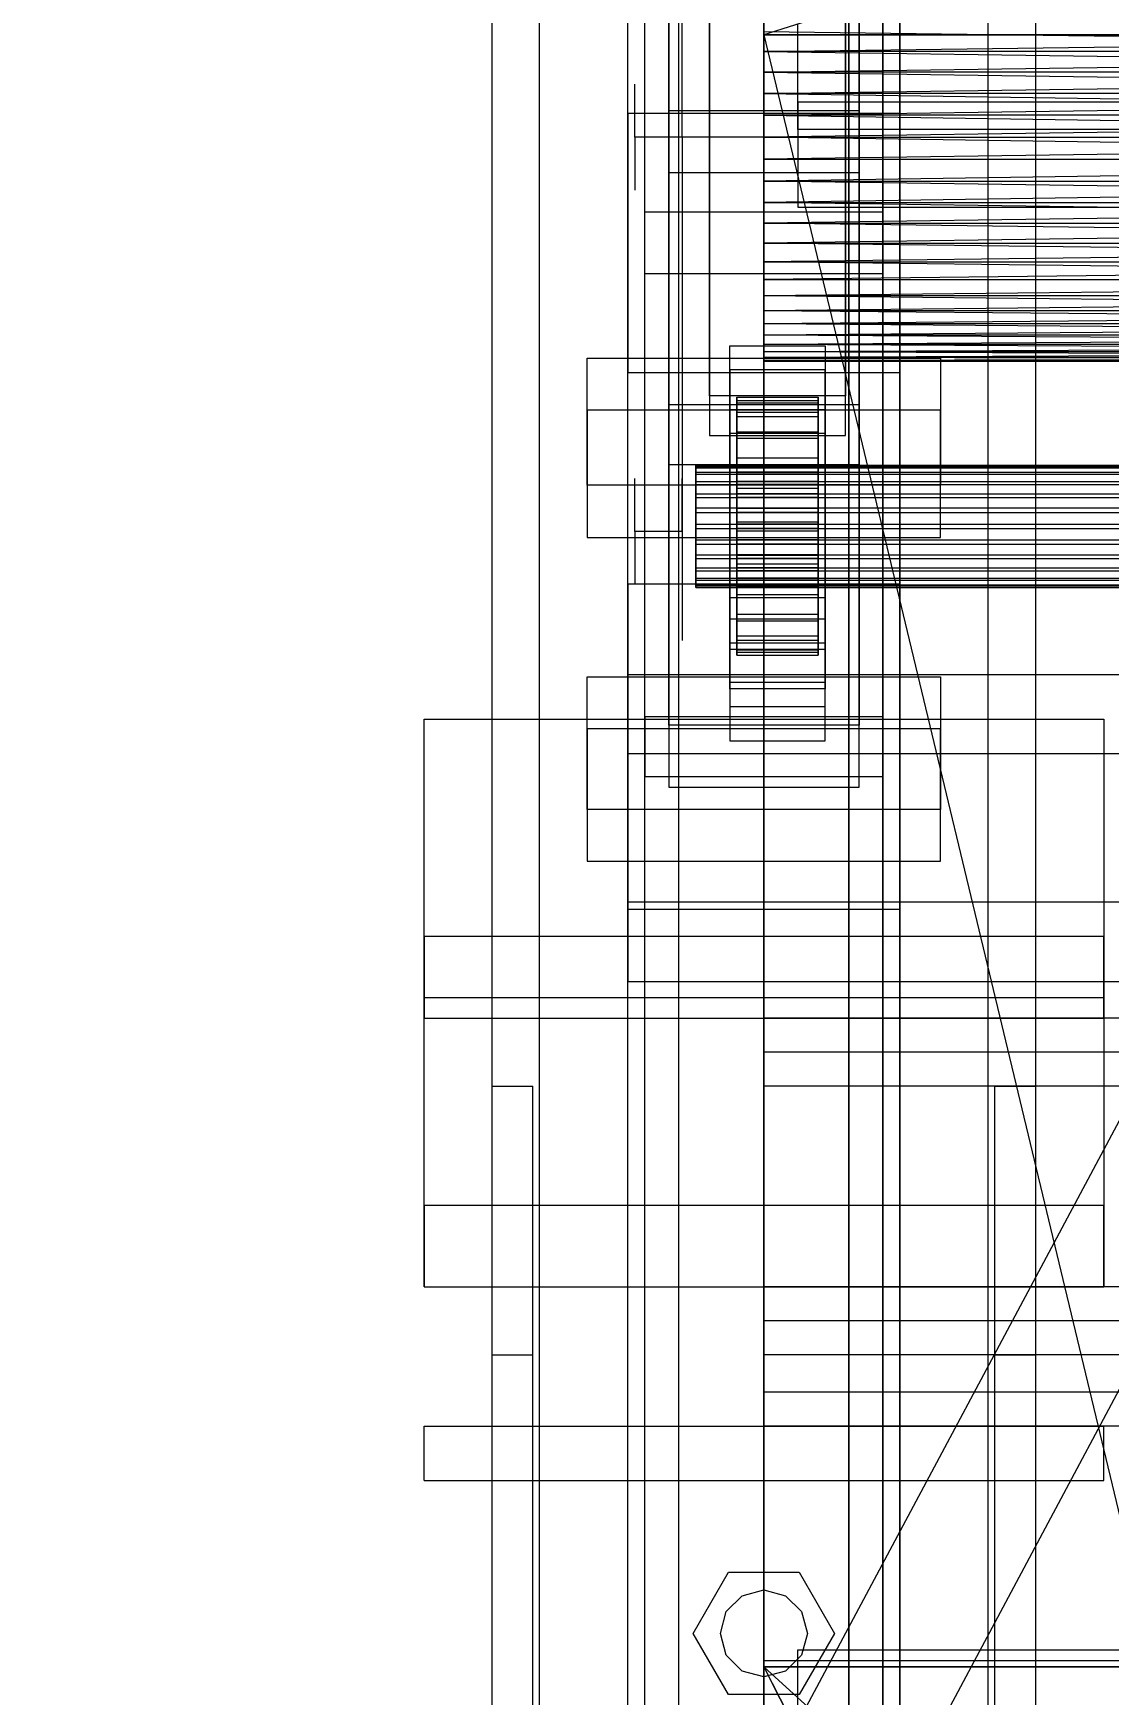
# Model space of a CAD drawing. Header units: millimetres. Extents: x -1970 to 34302, y -65268 to 6837.
# Drawn here: x -537.5 to -379.3, y -34064.1 to -33819.7 of the extents above; entities that cross this region are included whole.
import ezdxf

# ---------------------------------------------------------------- set-up
doc = ezdxf.new("R2010")
doc.units = ezdxf.units.MM
for name, color, linetype, lineweight in [('COTAS_O', 1, 'Continuous', 0), ('frontal_briquetadora', 7, 'Continuous', 0), ('frontal_C01', 7, 'Continuous', 0), ('frontal_C02', 7, 'Continuous', 0)]:
    doc.layers.add(name, color=color, linetype=linetype, lineweight=lineweight)
doc.dimstyles.new('R19_100', dxfattribs={"dimtxt": 250, "dimasz": 150, "dimexe": 150, "dimexo": 80, "dimgap": 100, "dimtad": 1, "dimtih": 1, "dimtoh": 1, "dimdsep": 46, "dimcen": 0.09, "dimadec": 0, "dimazin": 0, "dimtfac": 1, "dimtdec": 4, "dimtofl": 0, "dimtmove": 0, "dimatfit": 3, "dimfxl": 1, "dimtolj": 1, "dimtzin": 0, "dimarcsym": 0})

# ---------------------------------------------------------------- blocks, each defined once
blk = doc.blocks.new('*D35')
at = {"layer": 'COTAS_O', "color": 0, "lineweight": -2, "transparency": 16777216}
for p, q in [((-1725, -34320), (-1725, -33550)), ((1725, -34320), (1725, -33550)), ((-1575, -33700), (1575, -33700))]:
    blk.add_line(p, q, dxfattribs=at)
at = {"layer": 'COTAS_O', "color": 0, "transparency": 16777216}
for points in [[(-1575, -33675), (-1575, -33725), (-1725, -33700)], [(1575, -33675), (1575, -33725), (1725, -33700)]]:
    blk.add_solid(points, dxfattribs=at)
at = {"layer": 'Defpoints', "color": 0, "transparency": 16777216}
for p in [(1725, -33700), (-1725, -34400), (1725, -34400)]:
    blk.add_point(p, dxfattribs=at)
blk = doc.blocks.new('*D38')
at = {"layer": 'COTAS_O', "color": 0, "lineweight": -2, "transparency": 16777216}
for p, q in [((-570, -33700), (200, -33700)), ((50, -34750), (50, -33850)), ((-570, -34900), (200, -34900))]:
    blk.add_line(p, q, dxfattribs=at)
at = {"layer": 'COTAS_O', "color": 0, "transparency": 16777216}
for points in [[(25, -33850), (75, -33850), (50, -33700)], [(25, -34750), (75, -34750), (50, -34900)]]:
    blk.add_solid(points, dxfattribs=at)
at = {"layer": 'Defpoints', "color": 0, "transparency": 16777216}
for p in [(-650, -33700), (50, -33700), (-650, -34900)]:
    blk.add_point(p, dxfattribs=at)
blk = doc.blocks.new('*D39')
at = {"layer": 'COTAS_O', "color": 0, "lineweight": -2, "transparency": 16777216}
for p, q in [((-650, -34820), (-650, -34050)), ((650, -34820), (650, -34050)), ((-500, -34200), (500, -34200))]:
    blk.add_line(p, q, dxfattribs=at)
at = {"layer": 'COTAS_O', "color": 0, "transparency": 16777216}
for points in [[(-500, -34175), (-500, -34225), (-650, -34200)], [(500, -34175), (500, -34225), (650, -34200)]]:
    blk.add_solid(points, dxfattribs=at)
at = {"layer": 'Defpoints', "color": 0, "transparency": 16777216}
for p in [(650, -34200), (-650, -34900), (650, -34900)]:
    blk.add_point(p, dxfattribs=at)

msp = doc.modelspace()

# ---------------------------------------------------------------- linework, layer by layer
at = {"layer": 'frontal_briquetadora'}
for p, q in [((-430, -33820), (-430, -33750)), ((-430, -33750), (-430, -33844.629)), ((-430, -33750), (-430, -33841.488)), ((-430, -33750), (-430, -33838.284)), ((-430, -33750), (-430, -33835.05)), ((-430, -33750), (-430, -33831.815)), ((-430, -33750), (-430, -33828.612)), ((-430, -33750), (-430, -33825.47)), ((-430, -33750), (-430, -33822.421)), ((-210, -33750), (-430, -33820)), ((-442, -33835.05), (-442, -33815.897)), ((-430, -33835.05), (-430, -33815.897)), ((-430, -33819.494), (-430, -33822.421)), ((-430, -33822.421), (-210, -33819.494)), ((-430, -33819.494), (-210, -33822.421)), ((-430, -33820), (-430, -34060)), ((-430, -34260), (-430, -33820)), ((-430, -34680), (-430, -33820)), ((-430, -33820), (-430, -33855.985)), ((-430, -33820), (-430, -33853.384)), ((-430, -33820), (-430, -33850.606)), ((-430, -33820), (-430, -33847.678)), ((-430, -33844.629), (-430, -33820)), ((-430, -33820), (-223.45, -34680)), ((-210, -33820), (-430, -33820)), ((-335.556, -33820), (-430, -33820)), ((-430, -33820), (-333.957, -33820)), ((-337.006, -33820), (-430, -33820)), ((-338.292, -33820), (-430, -33820)), ((-430, -33820), (-332.223, -33820)), ((-339.402, -33820), (-430, -33820)), ((-430, -33820), (-330.371, -33820)), ((-340.325, -33820), (-430, -33820)), ((-430, -33820), (-328.419, -33820)), ((-341.053, -33820), (-430, -33820)), ((-430, -33820), (-326.386, -33820)), ((-430, -33820), (-324.292, -33820)), ((-341.577, -33820), (-430, -33820)), ((-430, -33820), (-322.156, -33820)), ((-320, -33820), (-430, -33820)), ((-341.894, -33820), (-430, -33820)), ((-342, -33820), (-430, -33820)), ((-430, -33822.421), (-430, -33825.47)), ((-210, -33822.421), (-430, -33822.421)), ((-430, -33825.47), (-210, -33822.421)), ((-430, -33822.421), (-210, -33825.47)), ((-430, -33825.47), (-430, -33828.612)), ((-210, -33825.47), (-430, -33825.47)), ((-430, -33828.612), (-210, -33825.47)), ((-430, -33825.47), (-210, -33828.612)), ((-449, -33828.795), (-449, -33827.25)), ((-442, -33828.795), (-442, -33827.25)), ((-449, -33831.579), (-449, -33828.795)), ((-442, -33831.579), (-442, -33828.795)), ((-430, -33828.612), (-430, -33831.815)), ((-210, -33828.612), (-430, -33828.612)), ((-430, -33831.815), (-210, -33828.612)), ((-430, -33828.612), (-210, -33831.815)), ((-449, -33835.05), (-449, -33831.579)), ((-442, -33835.05), (-442, -33831.579)), ((-430, -33831.815), (-430, -33835.05)), ((-210, -33831.815), (-430, -33835.05)), ((-210, -33831.815), (-430, -33831.815)), ((-430, -33831.815), (-210, -33835.05)), ((-442, -33835.05), (-449, -33835.05)), ((-449, -33835.05), (-449, -33838.521)), ((-430, -33835.05), (-442, -33835.05)), ((-442, -33835.05), (-442, -33854.202)), ((-442, -33835.05), (-442, -33838.521)), ((-430, -33835.05), (-430, -33854.202)), ((-210, -33835.05), (-430, -33838.284)), ((-430, -33838.284), (-430, -33835.05)), ((-430, -33835.05), (-210, -33835.05)), ((-210, -33838.284), (-430, -33835.05)), ((-449, -33838.521), (-449, -33841.304)), ((-442, -33838.521), (-442, -33841.304)), ((-210, -33838.284), (-430, -33841.488)), ((-430, -33841.488), (-430, -33838.284)), ((-430, -33838.284), (-210, -33838.284)), ((-449, -33841.304), (-449, -33842.849)), ((-442, -33841.304), (-442, -33842.849)), ((-210, -33841.488), (-430, -33844.629)), ((-430, -33844.629), (-430, -33841.488)), ((-430, -33841.488), (-210, -33841.488)), ((-210, -33844.629), (-430, -33841.488)), ((-210, -33844.629), (-430, -33847.678)), ((-430, -33847.678), (-430, -33844.629)), ((-430, -33844.629), (-210, -33844.629)), ((-210, -33847.678), (-430, -33844.629)), ((-210, -33847.678), (-430, -33850.606)), ((-430, -33850.606), (-430, -33847.678)), ((-430, -33847.678), (-210, -33847.678)), ((-210, -33850.606), (-430, -33847.678)), ((-210, -33850.606), (-430, -33853.384)), ((-430, -33853.384), (-430, -33850.606)), ((-430, -33850.606), (-210, -33850.606)), ((-210, -33853.384), (-430, -33850.606)), ((-442, -33854.202), (-442, -33872.05)), ((-210, -33853.384), (-430, -33855.985)), ((-430, -33855.985), (-430, -33853.384)), ((-430, -33853.384), (-210, -33853.384)), ((-210, -33855.985), (-430, -33853.384)), ((-430, -33853.384), (-430, -34060)), ((-430, -33854.202), (-430, -33872.05)), ((-210, -33855.985), (-430, -33858.384)), ((-430, -33858.384), (-430, -33855.985)), ((-430, -33855.985), (-210, -33855.985)), ((-430, -34060), (-430, -33855.985)), ((-210, -33858.384), (-430, -33858.384)), ((-210, -33858.384), (-430, -33860.559)), ((-430, -33860.559), (-430, -33858.384)), ((-210, -33860.559), (-430, -33858.384)), ((-430, -33858.384), (-430, -34060)), ((-210, -33860.559), (-430, -33860.559)), ((-210, -33860.559), (-430, -33862.488)), ((-430, -33862.488), (-430, -33860.559)), ((-210, -33862.488), (-430, -33860.559)), ((-430, -33860.559), (-430, -34060)), ((-210, -33862.488), (-430, -33862.488)), ((-210, -33862.488), (-430, -33864.153)), ((-430, -33864.153), (-430, -33862.488)), ((-210, -33864.153), (-430, -33862.488)), ((-430, -33862.488), (-430, -34060)), ((-210, -33864.153), (-430, -33864.153)), ((-210, -33864.153), (-430, -33865.538)), ((-430, -33865.538), (-430, -33864.153)), ((-210, -33865.538), (-430, -33864.153)), ((-430, -33864.153), (-430, -34060)), ((-210, -33865.538), (-430, -33865.538)), ((-210, -33865.538), (-430, -33866.629)), ((-430, -33866.629), (-430, -33865.538)), ((-210, -33866.629), (-430, -33865.538)), ((-430, -33865.538), (-430, -34060)), ((-210, -33866.629), (-430, -33866.629)), ((-210, -33866.629), (-430, -33867.416)), ((-430, -33867.416), (-430, -33866.629)), ((-210, -33867.416), (-430, -33866.629)), ((-430, -33866.629), (-430, -34060)), ((-210, -33867.416), (-430, -33867.416)), ((-210, -33867.416), (-430, -33867.891)), ((-430, -33867.891), (-430, -33867.416)), ((-210, -33867.891), (-430, -33867.416)), ((-430, -33867.416), (-430, -34060)), ((-210, -33867.891), (-430, -33867.891)), ((-210, -33867.891), (-430, -33868.05)), ((-430, -33868.05), (-430, -33867.891)), ((-210, -33868.05), (-430, -33867.891)), ((-430, -33867.891), (-430, -34060)), ((-210, -33868.05), (-430, -33868.05)), ((-430, -33868.05), (-430, -34060)), ((-442, -33872.05), (-442, -33887.376)), ((-430, -33872.05), (-430, -33887.376)), ((-449, -33886.795), (-449, -33885.25)), ((-449, -33889.579), (-449, -33886.795)), ((-442, -33886.795), (-442, -33885.25)), ((-442, -33889.579), (-442, -33886.795)), ((-442, -33887.376), (-442, -33899.136)), ((-430, -33887.376), (-430, -33899.136)), ((-449, -33893.05), (-449, -33889.579)), ((-442, -33893.05), (-442, -33889.579)), ((-442, -33893.05), (-449, -33893.05)), ((-449, -33893.05), (-449, -33896.521)), ((-442, -33893.05), (-442, -33896.521)), ((-449, -33896.521), (-449, -33899.304)), ((-442, -33896.521), (-442, -33899.304)), ((-449, -33899.304), (-449, -33900.849)), ((-442, -33899.136), (-442, -33906.528)), ((-442, -33899.304), (-442, -33900.849)), ((-430, -33899.136), (-430, -33906.528)), ((-442, -33906.528), (-442, -33909.05)), ((-430, -33906.528), (-430, -33909.05)), ((-430, -34060), (-430, -34490)), ((-210, -34060), (-430, -34060)), ((-430, -34060), (-210, -34260)), ((-430, -34060), (-430, -34260)), ((-335.556, -34060), (-430, -34060)), ((-430, -34060), (-333.957, -34060)), ((-337.006, -34060), (-430, -34060)), ((-338.292, -34060), (-430, -34060)), ((-430, -34060), (-332.223, -34060)), ((-339.402, -34060), (-430, -34060)), ((-430, -34060), (-330.371, -34060)), ((-340.325, -34060), (-430, -34060)), ((-430, -34060), (-328.419, -34060)), ((-341.053, -34060), (-430, -34060)), ((-430, -34060), (-326.386, -34060)), ((-430, -34060), (-324.292, -34060)), ((-341.577, -34060), (-430, -34060)), ((-341.894, -34060), (-430, -34060)), ((-430, -34060), (-322.156, -34060)), ((-342, -34060), (-430, -34060)), ((-430, -34060), (-320, -34060)), ((-430, -34060), (-430, -34305)), ((-430, -34496), (-430, -34060)), ((-430, -34060), (-210, -34490)), ((-430, -34060), (-210, -34496))]:
    msp.add_line(p, q, dxfattribs=at)
at = {"layer": 'frontal_C01'}
for p, q in [((-450, -33831.53), (-450, -33466.278)), ((-410, -33466.278), (-410, -33831.53)), ((-442.5, -34114.005), (-442.5, -33472.513)), ((-417.5, -33472.513), (-417.5, -34114.005)), ((-442.5, -34139.637), (-442.5, -33498.145)), ((-417.5, -34139.637), (-417.5, -33498.145)), ((-450, -33869.632), (-450, -33504.38)), ((-410, -33869.632), (-410, -33504.38)), ((-450, -34103.007), (-450, -33737.755)), ((-410, -33737.755), (-410, -34103.007)), ((-450, -34150.635), (-450, -33785.383)), ((-410, -34150.635), (-410, -33785.383)), ((-425, -33833.906), (-425, -33818.444)), ((-425, -33829.874), (-425, -33818.444)), ((425, -33829.874), (-425, -33829.874)), ((-425, -33829.874), (-425, -33845.337)), ((-410, -33831.53), (-450, -33831.53)), ((-450, -33831.53), (-450, -33869.632)), ((-450, -34196.782), (-450, -33831.53)), ((-444, -33840.266), (-444, -33831.135)), ((-444, -33831.135), (-416, -33831.135)), ((-444, -33921.507), (-444, -33831.135)), ((-416, -33831.135), (-416, -33840.266)), ((-416, -33831.135), (-416, -33921.507)), ((-410, -33869.632), (-410, -33831.53)), ((-410, -33831.53), (-410, -34196.782)), ((425, -33833.906), (-425, -33833.906)), ((-425, -33833.906), (-425, -33845.337)), ((-416, -33840.266), (-444, -33840.266)), ((-444, -33840.266), (-444, -33930.639)), ((-416, -33930.639), (-416, -33840.266)), ((-425, -33845.337), (425, -33845.337)), ((-447.5, -33855.147), (-447.5, -33846.015)), ((-447.5, -33846.015), (-412.5, -33846.015)), ((-447.5, -34122.255), (-447.5, -33846.015)), ((-412.5, -33846.015), (-412.5, -33855.147)), ((-412.5, -33846.015), (-412.5, -34122.255)), ((-412.5, -33855.147), (-447.5, -33855.147)), ((-447.5, -34131.387), (-447.5, -33855.147)), ((-412.5, -34131.387), (-412.5, -33855.147)), ((-450, -33869.632), (-410, -33869.632)), ((-450, -34234.884), (-450, -33869.632)), ((-410, -34234.884), (-410, -33869.632)), ((-456, -33933.908), (-456, -33914.428)), ((-456, -33914.428), (-404, -33914.428)), ((-456, -33922.048), (-456, -33914.428)), ((-404, -33914.428), (-404, -33933.908)), ((-404, -33914.428), (-404, -33922.048)), ((-480, -33952.596), (-480, -33920.642)), ((-480, -33920.642), (-380, -33920.642)), ((-480, -33964.596), (-480, -33920.642)), ((-380, -33920.642), (-380, -33952.596)), ((-380, -33920.642), (-380, -33964.596)), ((-404, -33922.048), (-456, -33922.048)), ((-456, -33922.048), (-456, -33941.528)), ((-416, -33921.507), (-444, -33921.507)), ((-444, -33921.507), (-444, -33930.639)), ((-416, -33930.639), (-416, -33921.507)), ((-404, -33941.528), (-404, -33922.048)), ((-444, -33930.639), (-416, -33930.639)), ((-404, -33933.908), (-456, -33933.908)), ((-456, -33933.908), (-456, -33941.528)), ((-404, -33941.528), (-404, -33933.908)), ((-456, -33941.528), (-404, -33941.528)), ((-380, -33952.596), (-480, -33952.596)), ((-480, -33952.596), (-480, -33964.596)), ((-380, -33964.596), (-380, -33952.596)), ((-480, -33964.596), (-380, -33964.596)), ((-430, -33964.596), (-430, -33969.596)), ((430, -33964.596), (-430, -33964.596)), ((430, -33969.596), (-430, -33969.596)), ((-430, -33969.596), (-430, -34019.596)), ((-470, -34077.596), (-470, -33974.596)), ((-470, -33974.596), (-464, -33974.596)), ((-464, -34077.596), (-464, -33974.596)), ((-430, -34077.596), (-375, -33974.596)), ((-375, -33974.596), (-430, -33974.596)), ((-430, -33974.596), (-430, -34077.596)), ((-396, -34077.596), (-396, -33974.596)), ((-396, -33974.596), (-390, -33974.596)), ((-390, -34077.596), (-390, -33974.596)), ((-430, -34019.596), (-430, -34024.596)), ((430, -34019.596), (-430, -34019.596)), ((-480, -34024.596), (-380, -34024.596)), ((-480, -34032.596), (-480, -34024.596)), ((430, -34024.596), (-430, -34024.596)), ((-380, -34032.596), (-380, -34024.596)), ((-480, -34032.596), (-380, -34032.596)), ((-470, -34032.596), (-463, -34032.596)), ((-470, -35975), (-470, -34032.596)), ((-463, -35975), (-463, -34032.596)), ((-463, -34032.596), (-397, -34032.596)), ((-397, -34032.596), (-390, -34032.596)), ((-397, -35975), (-397, -34032.596)), ((-390, -35975), (-390, -34032.596)), ((-440.4, -34055.096), (-435.2, -34046.089)), ((-435.2, -34046.089), (-424.8, -34046.089)), ((-424.8, -34046.089), (-419.6, -34055.096)), ((-435.543, -34051.896), (-433.2, -34049.553)), ((-433.2, -34049.553), (-430, -34048.696)), ((-430, -34048.696), (-426.8, -34049.553)), ((-426.8, -34049.553), (-424.457, -34051.896)), ((-436.4, -34055.096), (-435.543, -34051.896)), ((-424.457, -34051.896), (-423.6, -34055.096)), ((-435.2, -34064.102), (-440.4, -34055.096)), ((-435.543, -34058.296), (-436.4, -34055.096)), ((-419.6, -34055.096), (-424.8, -34064.102)), ((-423.6, -34055.096), (-424.457, -34058.296)), ((-433.2, -34060.638), (-435.543, -34058.296)), ((-424.457, -34058.296), (-426.8, -34060.638)), ((-430, -34061.496), (-433.2, -34060.638)), ((-426.8, -34060.638), (-430, -34061.496)), ((-424.8, -34064.102), (-435.2, -34064.102))]:
    msp.add_line(p, q, dxfattribs=at)
at = {"layer": 'frontal_C02'}
for p, q in [((-450, -33900.768), (-450, -33550.05)), ((-410, -33550.05), (-410, -33900.768)), ((-470, -35975), (-470, -33576.746)), ((-463, -35975), (-463, -33576.746)), ((-397, -35975), (-397, -33576.746)), ((-390, -35975), (-390, -33576.746)), ((-450, -33948.585), (-450, -33597.867)), ((-410, -33948.585), (-410, -33597.867)), ((-450, -34074.565), (-450, -33723.846)), ((-410, -33723.846), (-410, -34074.565)), ((-442.5, -34261.912), (-442.5, -33729.49)), ((-417.5, -33729.49), (-417.5, -34261.912)), ((-438, -33873.072), (-438, -33731.97)), ((-418, -33731.97), (-418, -33873.072)), ((-438, -33737.816), (-438, -33878.918)), ((-418, -33878.918), (-418, -33737.816)), ((-447.5, -33920.293), (-447.5, -33738.589)), ((-412.5, -33738.589), (-412.5, -33920.293)), ((-447.5, -33929.061), (-447.5, -33747.357)), ((-412.5, -33929.061), (-412.5, -33747.357)), ((-442.5, -34288.878), (-442.5, -33756.456)), ((-417.5, -34288.878), (-417.5, -33756.456)), ((-450, -34112.818), (-450, -33762.099)), ((-410, -34112.818), (-410, -33762.099)), ((-444, -33874.416), (-444, -33785.284)), ((-416, -33785.284), (-416, -33874.416)), ((-444, -33794.052), (-444, -33883.184)), ((-416, -33883.184), (-416, -33794.052)), ((-456, -33886.24), (-456, -33867.535)), ((-456, -33867.535), (-404, -33867.535)), ((-456, -33875.186), (-456, -33867.535)), ((-435, -33869.247), (-435, -33865.74)), ((-435, -33865.74), (-421, -33865.74)), ((-435, -33905.906), (-435, -33865.74)), ((-421, -33865.74), (-421, -33869.247)), ((-421, -33865.74), (-421, -33905.906)), ((-404, -33867.535), (-404, -33886.24)), ((-404, -33867.535), (-404, -33875.186)), ((-421, -33869.247), (-435, -33869.247)), ((-435, -33869.247), (-435, -33909.413)), ((-421, -33909.413), (-421, -33869.247)), ((-416, -33874.416), (-444, -33874.416)), ((-444, -33874.416), (-444, -33883.184)), ((-418, -33873.072), (-438, -33873.072)), ((-438, -33873.072), (-438, -33878.918)), ((-434, -33883.258), (-434, -33873.264)), ((-434, -33873.264), (-434, -33873.74)), ((-434, -33873.264), (-422, -33873.264)), ((-434, -33874.082), (-434, -33873.264)), ((-434, -33883.484), (-434, -33873.74)), ((-434, -33873.74), (-434, -33875.478)), ((-434, -33873.74), (-422, -33873.74)), ((-434, -33883.646), (-434, -33874.082)), ((-434, -33874.082), (-422, -33874.082)), ((-434, -33876.139), (-434, -33874.082)), ((-422, -33873.74), (-422, -33873.264)), ((-422, -33873.264), (-422, -33883.258)), ((-422, -33873.264), (-422, -33874.082)), ((-422, -33875.478), (-422, -33873.74)), ((-422, -33873.74), (-422, -33883.484)), ((-422, -33874.082), (-422, -33883.646)), ((-422, -33874.082), (-422, -33876.139)), ((-418, -33878.918), (-418, -33873.072)), ((-416, -33883.184), (-416, -33874.416)), ((-404, -33875.186), (-456, -33875.186)), ((-456, -33875.186), (-456, -33893.891)), ((-435, -33878.6), (-435, -33875.092)), ((-435, -33875.092), (-421, -33875.092)), ((-435, -33915.259), (-435, -33875.092)), ((-434, -33884.307), (-434, -33875.478)), ((-434, -33875.478), (-434, -33878.359)), ((-434, -33875.478), (-422, -33875.478)), ((-434, -33884.62), (-434, -33876.139)), ((-434, -33876.139), (-422, -33876.139)), ((-434, -33879.293), (-434, -33876.139)), ((-422, -33878.359), (-422, -33875.478)), ((-422, -33875.478), (-422, -33884.307)), ((-422, -33876.139), (-422, -33884.62)), ((-422, -33876.139), (-422, -33879.293)), ((-421, -33875.092), (-421, -33878.6)), ((-421, -33875.092), (-421, -33915.259)), ((-404, -33893.891), (-404, -33875.186)), ((-438, -33878.918), (-418, -33878.918)), ((-421, -33878.6), (-435, -33878.6)), ((-435, -33878.6), (-435, -33918.766)), ((-434, -33885.671), (-434, -33878.359)), ((-434, -33878.359), (-434, -33882.186)), ((-434, -33878.359), (-422, -33878.359)), ((-434, -33886.114), (-434, -33879.293)), ((-434, -33879.293), (-422, -33879.293)), ((-434, -33883.331), (-434, -33879.293)), ((-422, -33882.186), (-422, -33878.359)), ((-422, -33878.359), (-422, -33885.671)), ((-422, -33879.293), (-422, -33886.114)), ((-422, -33879.293), (-422, -33883.331)), ((-421, -33918.766), (-421, -33878.6)), ((-434, -33887.484), (-434, -33882.186)), ((-434, -33882.186), (-434, -33886.7)), ((-434, -33882.186), (-422, -33882.186)), ((-422, -33886.7), (-422, -33882.186)), ((-422, -33882.186), (-422, -33887.484)), ((-444, -33883.184), (-416, -33883.184)), ((-440, -33883.646), (-440, -33883.258)), ((-440, -33883.258), (-440, -33883.484)), ((-440, -33883.258), (440, -33883.258)), ((-440, -33883.484), (-440, -33884.307)), ((-440, -33883.484), (440, -33883.484)), ((-440, -33884.62), (-440, -33883.646)), ((-440, -33883.646), (440, -33883.646)), ((-440, -33884.307), (-440, -33885.671)), ((-440, -33884.307), (440, -33884.307)), ((-440, -33886.114), (-440, -33884.62)), ((-440, -33884.62), (440, -33884.62)), ((-434, -33883.484), (-434, -33883.258)), ((-422, -33883.258), (-434, -33883.258)), ((-434, -33883.258), (-434, -33883.646)), ((-434, -33888.027), (-434, -33883.331)), ((-434, -33883.331), (-422, -33883.331)), ((-434, -33887.977), (-434, -33883.331)), ((-434, -33884.307), (-434, -33883.484)), ((-422, -33883.484), (-434, -33883.484)), ((-422, -33883.646), (-434, -33883.646)), ((-434, -33883.646), (-434, -33884.62)), ((-434, -33885.671), (-434, -33884.307)), ((-422, -33884.307), (-434, -33884.307)), ((-422, -33884.62), (-434, -33884.62)), ((-434, -33884.62), (-434, -33886.114)), ((-422, -33883.258), (-422, -33883.484)), ((-422, -33883.646), (-422, -33883.258)), ((-422, -33883.331), (-422, -33888.027)), ((-422, -33883.331), (-422, -33887.977)), ((-422, -33883.484), (-422, -33884.307)), ((-422, -33884.62), (-422, -33883.646)), ((-422, -33884.307), (-422, -33885.671)), ((-422, -33886.114), (-422, -33884.62)), ((-404, -33886.24), (-456, -33886.24)), ((-456, -33886.24), (-456, -33893.891)), ((-440, -33885.671), (-440, -33887.484)), ((-440, -33885.671), (440, -33885.671)), ((-440, -33888.027), (-440, -33886.114)), ((-440, -33886.114), (440, -33886.114)), ((-434, -33887.484), (-434, -33885.671)), ((-422, -33885.671), (-434, -33885.671)), ((-422, -33886.114), (-434, -33886.114)), ((-434, -33886.114), (-434, -33888.027)), ((-434, -33886.7), (-434, -33889.622)), ((-422, -33886.7), (-434, -33886.7)), ((-434, -33886.7), (-434, -33891.592)), ((-422, -33885.671), (-422, -33887.484)), ((-422, -33888.027), (-422, -33886.114)), ((-422, -33889.622), (-422, -33886.7)), ((-422, -33891.592), (-422, -33886.7)), ((-404, -33893.891), (-404, -33886.24)), ((-440, -33887.484), (-440, -33889.622)), ((-440, -33887.484), (440, -33887.484)), ((-440, -33890.227), (-440, -33888.027)), ((-440, -33888.027), (440, -33888.027)), ((-434, -33889.622), (-434, -33887.484)), ((-422, -33887.484), (-434, -33887.484)), ((-434, -33890.227), (-434, -33887.977)), ((-434, -33887.977), (-422, -33887.977)), ((-434, -33892.914), (-434, -33887.977)), ((-422, -33888.027), (-434, -33888.027)), ((-434, -33888.027), (-434, -33890.227)), ((-422, -33887.484), (-422, -33889.622)), ((-422, -33887.977), (-422, -33890.227)), ((-422, -33887.977), (-422, -33892.914)), ((-422, -33890.227), (-422, -33888.027)), ((-440, -33889.622), (-440, -33891.94)), ((440, -33889.622), (-440, -33889.622)), ((-440, -33892.566), (-440, -33890.227)), ((-440, -33890.227), (440, -33890.227)), ((-440, -33891.94), (-440, -33894.278)), ((-440, -33891.94), (440, -33891.94)), ((-434, -33889.622), (-422, -33889.622)), ((-434, -33891.94), (-434, -33889.622)), ((-422, -33890.227), (-434, -33890.227)), ((-434, -33890.227), (-434, -33892.566)), ((-434, -33891.94), (-434, -33891.592)), ((-434, -33891.592), (-434, -33896.529)), ((-434, -33891.592), (-422, -33891.592)), ((-434, -33894.278), (-434, -33891.94)), ((-422, -33891.94), (-434, -33891.94)), ((-422, -33889.622), (-422, -33891.94)), ((-422, -33892.566), (-422, -33890.227)), ((-422, -33896.529), (-422, -33891.592)), ((-422, -33891.592), (-422, -33891.94)), ((-422, -33891.94), (-422, -33894.278)), ((-456, -33893.891), (-404, -33893.891)), ((-440, -33894.883), (-440, -33892.566)), ((-440, -33892.566), (440, -33892.566)), ((-440, -33894.278), (-440, -33896.479)), ((-440, -33894.278), (440, -33894.278)), ((-434, -33892.566), (-434, -33892.914)), ((-422, -33892.566), (-434, -33892.566)), ((-434, -33892.566), (-434, -33894.883)), ((-434, -33892.914), (-422, -33892.914)), ((-434, -33897.806), (-434, -33892.914)), ((-434, -33896.479), (-434, -33894.278)), ((-434, -33894.278), (-434, -33896.529)), ((-422, -33894.278), (-434, -33894.278)), ((-422, -33892.914), (-422, -33892.566)), ((-422, -33894.883), (-422, -33892.566)), ((-422, -33892.914), (-422, -33897.806)), ((-422, -33896.529), (-422, -33894.278)), ((-422, -33894.278), (-422, -33896.479)), ((-440, -33897.021), (-440, -33894.883)), ((-440, -33894.883), (440, -33894.883)), ((-440, -33896.479), (-440, -33898.392)), ((-440, -33896.479), (440, -33896.479)), ((-434, -33894.883), (-434, -33897.806)), ((-422, -33894.883), (-434, -33894.883)), ((-434, -33894.883), (-434, -33897.021)), ((-434, -33898.392), (-434, -33896.479)), ((-434, -33896.479), (-434, -33901.175)), ((-422, -33896.479), (-434, -33896.479)), ((-434, -33896.529), (-434, -33901.175)), ((-434, -33896.529), (-422, -33896.529)), ((-422, -33897.806), (-422, -33894.883)), ((-422, -33897.021), (-422, -33894.883)), ((-422, -33901.175), (-422, -33896.479)), ((-422, -33896.479), (-422, -33898.392)), ((-422, -33901.175), (-422, -33896.529)), ((-440, -33898.834), (-440, -33897.021)), ((-440, -33897.021), (440, -33897.021)), ((-440, -33898.392), (-440, -33899.886)), ((-440, -33898.392), (440, -33898.392)), ((-440, -33900.199), (-440, -33898.834)), ((-440, -33898.834), (440, -33898.834)), ((-434, -33897.021), (-434, -33902.319)), ((-422, -33897.021), (-434, -33897.021)), ((-434, -33897.021), (-434, -33898.834)), ((-434, -33897.806), (-422, -33897.806)), ((-434, -33902.319), (-434, -33897.806)), ((-434, -33899.886), (-434, -33898.392)), ((-434, -33898.392), (-434, -33905.212)), ((-422, -33898.392), (-434, -33898.392)), ((-434, -33898.834), (-434, -33906.147)), ((-422, -33898.834), (-434, -33898.834)), ((-434, -33898.834), (-434, -33900.199)), ((-422, -33902.319), (-422, -33897.021)), ((-422, -33898.834), (-422, -33897.021)), ((-422, -33897.806), (-422, -33902.319)), ((-422, -33905.212), (-422, -33898.392)), ((-422, -33898.392), (-422, -33899.886)), ((-422, -33906.147), (-422, -33898.834)), ((-422, -33900.199), (-422, -33898.834)), ((-410, -33900.768), (-450, -33900.768)), ((-450, -33900.768), (-450, -33948.585)), ((-450, -34251.487), (-450, -33900.768)), ((-440, -33899.886), (-440, -33900.86)), ((-440, -33899.886), (440, -33899.886)), ((-440, -33901.022), (-440, -33900.199)), ((-440, -33900.199), (440, -33900.199)), ((-440, -33900.86), (-440, -33901.247)), ((-440, -33900.86), (440, -33900.86)), ((-440, -33901.247), (-440, -33901.022)), ((-440, -33901.022), (440, -33901.022)), ((-440, -33901.247), (440, -33901.247)), ((-434, -33900.86), (-434, -33899.886)), ((-434, -33899.886), (-434, -33908.367)), ((-422, -33899.886), (-434, -33899.886)), ((-434, -33900.199), (-434, -33909.028)), ((-422, -33900.199), (-434, -33900.199)), ((-434, -33900.199), (-434, -33901.022)), ((-434, -33901.247), (-434, -33900.86)), ((-434, -33900.86), (-434, -33910.423)), ((-422, -33900.86), (-434, -33900.86)), ((-434, -33901.022), (-434, -33910.765)), ((-422, -33901.022), (-434, -33901.022)), ((-434, -33901.022), (-434, -33901.247)), ((-434, -33901.175), (-434, -33905.212)), ((-434, -33901.175), (-422, -33901.175)), ((-434, -33901.247), (-434, -33911.241)), ((-422, -33901.247), (-434, -33901.247)), ((-422, -33908.367), (-422, -33899.886)), ((-422, -33899.886), (-422, -33900.86)), ((-422, -33909.028), (-422, -33900.199)), ((-422, -33901.022), (-422, -33900.199)), ((-422, -33910.423), (-422, -33900.86)), ((-422, -33900.86), (-422, -33901.247)), ((-422, -33910.765), (-422, -33901.022)), ((-422, -33901.247), (-422, -33901.022)), ((-422, -33905.212), (-422, -33901.175)), ((-422, -33911.241), (-422, -33901.247)), ((-410, -33948.585), (-410, -33900.768)), ((-410, -33900.768), (-410, -34251.487)), ((-435, -33916.189), (-435, -33902.745)), ((-435, -33902.745), (-421, -33902.745)), ((-435, -33910.395), (-435, -33902.745)), ((-434, -33902.319), (-422, -33902.319)), ((-434, -33906.147), (-434, -33902.319)), ((-422, -33902.319), (-422, -33906.147)), ((-421, -33902.745), (-421, -33916.189)), ((-421, -33902.745), (-421, -33910.395)), ((-421, -33905.906), (-435, -33905.906)), ((-435, -33905.906), (-435, -33909.413)), ((-434, -33905.212), (-434, -33908.367)), ((-434, -33905.212), (-422, -33905.212)), ((-434, -33906.147), (-422, -33906.147)), ((-434, -33909.028), (-434, -33906.147)), ((-422, -33908.367), (-422, -33905.212)), ((-422, -33906.147), (-422, -33909.028)), ((-421, -33909.413), (-421, -33905.906)), ((-434, -33908.367), (-434, -33910.423)), ((-434, -33908.367), (-422, -33908.367)), ((-434, -33909.028), (-422, -33909.028)), ((-434, -33910.765), (-434, -33909.028)), ((-422, -33910.423), (-422, -33908.367)), ((-422, -33909.028), (-422, -33910.765)), ((-435, -33909.413), (-421, -33909.413)), ((-421, -33910.395), (-435, -33910.395)), ((-435, -33910.395), (-435, -33923.84)), ((-434, -33910.423), (-434, -33911.241)), ((-434, -33910.423), (-422, -33910.423)), ((-434, -33910.765), (-422, -33910.765)), ((-434, -33911.241), (-434, -33910.765)), ((-434, -33911.241), (-422, -33911.241)), ((-422, -33911.241), (-422, -33910.423)), ((-422, -33910.765), (-422, -33911.241)), ((-421, -33923.84), (-421, -33910.395)), ((-450, -33925.74), (-450, -33914.05)), ((-450, -33914.05), (450, -33914.05)), ((-450, -33947.522), (-450, -33914.05)), ((-421, -33915.259), (-435, -33915.259)), ((-435, -33915.259), (-435, -33918.766)), ((-421, -33916.189), (-435, -33916.189)), ((-435, -33916.189), (-435, -33923.84)), ((-421, -33918.766), (-421, -33915.259)), ((-421, -33923.84), (-421, -33916.189)), ((-435, -33918.766), (-421, -33918.766)), ((-412.5, -33920.293), (-447.5, -33920.293)), ((-447.5, -33920.293), (-447.5, -33929.061)), ((-412.5, -33929.061), (-412.5, -33920.293)), ((450, -33925.74), (-450, -33925.74)), ((-450, -33925.74), (-450, -33959.212)), ((-435, -33923.84), (-421, -33923.84)), ((-447.5, -33929.061), (-412.5, -33929.061)), ((450, -33947.522), (-450, -33947.522)), ((-450, -33947.522), (-450, -33959.212)), ((-450, -33948.585), (-410, -33948.585)), ((-450, -34299.304), (-450, -33948.585)), ((-410, -34299.304), (-410, -33948.585)), ((-450, -33959.212), (450, -33959.212)), ((-480, -33992.136), (-480, -33961.575)), ((-480, -33961.575), (-380, -33961.575)), ((-480, -34004.136), (-480, -33961.575)), ((-380, -33961.575), (-380, -33992.136)), ((-380, -33961.575), (-380, -34004.136)), ((-380, -33992.136), (-480, -33992.136)), ((-480, -33992.136), (-480, -34004.136)), ((-380, -34004.136), (-380, -33992.136)), ((-480, -34004.136), (-380, -34004.136)), ((-430, -34004.136), (-430, -34009.136)), ((430, -34004.136), (-430, -34004.136)), ((430, -34009.136), (-430, -34009.136)), ((-430, -34009.136), (-430, -34059.136)), ((-470, -34117.136), (-470, -34014.136)), ((-470, -34014.136), (-464, -34014.136)), ((-464, -34117.136), (-464, -34014.136)), ((-430, -34117.136), (-375, -34014.136)), ((-375, -34014.136), (-430, -34014.136)), ((-430, -34014.136), (-430, -34117.136)), ((-396, -34117.136), (-396, -34014.136)), ((-396, -34014.136), (-390, -34014.136)), ((-390, -34117.136), (-390, -34014.136)), ((-425, -34072.349), (-425, -34057.502)), ((-425, -34057.502), (425, -34057.502)), ((-425, -34068.978), (-425, -34057.502)), ((-430, -34059.136), (-430, -34064.136)), ((430, -34059.136), (-430, -34059.136))]:
    msp.add_line(p, q, dxfattribs=at)

# ---------------------------------------------------------------- dimensions: what is measured, and where the dimension line sits
at = {"layer": 'COTAS_O'}
for p1, p2, distance, picture, middle in [((-1725, -34400), (1725, -34400), 700, '*D35', (0, -33700)), ((-650, -34900), (-650, -33700), -700, '*D38', (50, -34300)), ((-650, -34900), (650, -34900), 700, '*D39', (0, -34200))]:
    dim = msp.add_aligned_dim(p1=p1, p2=p2, distance=distance, text='<> O', dimstyle='R19_100', dxfattribs=at)
    dim.commit()
    dim.dimension.update_dxf_attribs({"geometry": picture, "text_midpoint": middle})

doc.saveas('drawing.dxf')
